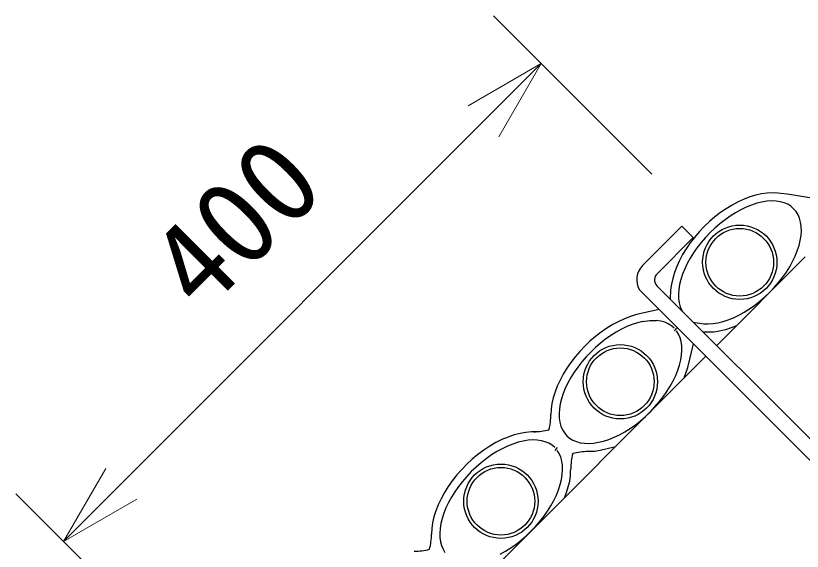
# Model space of a CAD drawing. Units: millimetres, scale not verified. Extents: x 200 to 8200, y 200 to 5838.
# Drawn here: x 2635.5 to 3101.3, y 3796.6 to 4113.5 of the extents above; entities that cross this region are included whole.
import ezdxf
from ezdxf.enums import TextEntityAlignment as Align

# ---------------------------------------------------------------- set-up
doc = ezdxf.new("R2010")
doc.units = ezdxf.units.MM
doc.header["$LTSCALE"] = 20
doc.layers.add('C-STR', color=7, linetype='Continuous', lineweight=25)
doc.layers.add('C-STR-DIM', color=1, linetype='Continuous', lineweight=13)
doc.styles.add('ＭＳ ゴシック', font='')
doc.styles.get('ＭＳ ゴシック').set_extended_font_data('MS Gothic')

msp = doc.modelspace()

# ---------------------------------------------------------------- linework, layer by layer
at = {"layer": 'C-STR'}
for p, q in [((3070.33, 4006.27), (3066.82, 4004.93)), ((3073.79, 4007.32), (3070.33, 4006.27)), ((3077.19, 4008.08), (3073.79, 4007.32)), ((3080.49, 4008.55), (3077.19, 4008.08)), ((3084.98, 4008.78), (3080.49, 4008.55)), ((3059.77, 4001.45), (3056.29, 3999.32)), ((3063.29, 4003.32), (3059.77, 4001.45)), ((3066.82, 4004.93), (3063.29, 4003.32)), ((3071.31, 4001.47), (3068.17, 4000.21)), ((3074.4, 4002.48), (3071.31, 4001.47)), ((3077.41, 4003.22), (3074.4, 4002.48)), ((3080.32, 4003.68), (3077.41, 4003.22)), ((3083.11, 4003.88), (3080.32, 4003.68)), ((3085.76, 4003.79), (3083.11, 4003.88)), ((3088.24, 4003.43), (3085.76, 4003.79)), ((3090.55, 4002.79), (3088.24, 4003.43)), ((3092.65, 4001.89), (3090.55, 4002.79)), ((3094.54, 4000.73), (3092.65, 4001.89)), ((3052.86, 3996.97), (3049.52, 3994.4)), ((3056.29, 3999.32), (3052.86, 3996.97)), ((3061.83, 3996.94), (3058.67, 3994.97)), ((3065, 3998.69), (3061.83, 3996.94)), ((3068.17, 4000.21), (3065, 3998.69)), ((3096.2, 3999.31), (3094.54, 4000.73)), ((3096.14, 3999.25), (3097.69, 3997.71)), ((3098.79, 3995.76), (3097.62, 3997.65)), ((3046.29, 3991.63), (3043.19, 3988.69)), ((3049.52, 3994.4), (3046.29, 3991.63)), ((3055.56, 3992.78), (3052.52, 3990.41)), ((3058.67, 3994.97), (3055.56, 3992.78)), ((3099.69, 3993.65), (3098.79, 3995.76)), ((3100.33, 3991.35), (3099.69, 3993.65)), ((3006.69, 3965.73), (3029.98, 3989.03)), ((3036.78, 3982.23), (3029.98, 3989.03)), ((3043.19, 3988.69), (3040.24, 3985.59)), ((3049.56, 3987.86), (3046.72, 3985.15)), ((3052.52, 3990.41), (3049.56, 3987.86)), ((3100.69, 3988.86), (3100.33, 3991.35)), ((3100.77, 3986.21), (3100.69, 3988.86)), ((3037.47, 3982.35), (3034.9, 3979.01)), ((3040.24, 3985.59), (3037.47, 3982.35)), ((3044.02, 3982.31), (3041.47, 3979.36)), ((3046.72, 3985.15), (3044.02, 3982.31)), ((3100.11, 3980.51), (3100.58, 3983.42)), ((3100.58, 3983.42), (3100.77, 3986.21)), ((3036.78, 3982.23), (3015.53, 3960.97)), ((3034.9, 3979.01), (3032.55, 3975.58)), ((3041.47, 3979.36), (3039.09, 3976.31)), ((3099.37, 3977.5), (3100.11, 3980.51)), ((3032.55, 3975.58), (3030.43, 3972.1)), ((3036.9, 3973.2), (3034.93, 3970.05)), ((3039.09, 3976.31), (3036.9, 3973.2)), ((3097.1, 3971.27), (3098.37, 3974.41)), ((3098.37, 3974.41), (3099.37, 3977.5)), ((3028.55, 3968.58), (3026.94, 3965.05)), ((3030.43, 3972.1), (3028.55, 3968.58)), ((3034.93, 3970.05), (3033.18, 3966.87)), ((3050.65, 3918.43), (3102.96, 3970.74)), ((3095.59, 3968.1), (3097.1, 3971.27)), ((3026.94, 3965.05), (3025.6, 3961.54)), ((3031.67, 3963.7), (3030.4, 3960.56)), ((3033.18, 3966.87), (3031.67, 3963.7)), ((3091.86, 3961.77), (3093.84, 3964.93)), ((3093.84, 3964.93), (3095.59, 3968.1)), ((3025.6, 3961.54), (3024.55, 3958.08)), ((3030.4, 3960.56), (3029.4, 3957.48)), ((3089.68, 3958.66), (3091.86, 3961.77)), ((3023.79, 3954.68), (3023.33, 3951.38)), ((3024.55, 3958.08), (3023.79, 3954.68)), ((3028.66, 3954.47), (3028.19, 3951.55)), ((3029.4, 3957.48), (3028.66, 3954.47)), ((3084.75, 3952.67), (3087.3, 3955.62)), ((3087.3, 3955.62), (3089.68, 3958.66)), ((3004.83, 3951.3), (3129.12, 3827.09)), ((3015.24, 3953.63), (3135.48, 3833.45)), ((3023.33, 3951.38), (3023.04, 3945.83)), ((3028.19, 3951.55), (3028, 3948.76)), ((3079.21, 3947.12), (3082.05, 3949.83)), ((3082.05, 3949.83), (3084.75, 3952.67)), ((3028, 3948.76), (3028.08, 3946.11)), ((3028.08, 3946.11), (3028.44, 3943.63)), ((3076.25, 3944.57), (3079.21, 3947.12)), ((3028.44, 3943.63), (3029.08, 3941.32)), ((3029.08, 3941.32), (3030.23, 3938.64)), ((3070.1, 3940.01), (3073.21, 3942.19)), ((3073.21, 3942.19), (3076.25, 3944.57)), ((3003.08, 3936.61), (2999.62, 3935.56)), ((3016.52, 3939.62), (3003.08, 3936.61)), ((3060.6, 3934.77), (3063.77, 3936.28)), ((3063.77, 3936.28), (3066.94, 3938.03)), ((3066.94, 3938.03), (3070.1, 3940.01)), ((2992.58, 3932.61), (2989.06, 3930.74)), ((2996.11, 3934.22), (2992.58, 3932.61)), ((2999.62, 3935.56), (2996.11, 3934.22)), ((3003.69, 3931.77), (3000.6, 3930.76)), ((3006.7, 3932.51), (3003.69, 3931.77)), ((3006.7, 3932.51), (3011.07, 3933.21)), ((3011.07, 3933.21), (3015.05, 3933.08)), ((3017.53, 3932.72), (3015.05, 3933.08)), ((3019.84, 3932.08), (3017.53, 3932.72)), ((3021.94, 3931.18), (3019.84, 3932.08)), ((3023.83, 3930.02), (3021.94, 3931.18)), ((3036.78, 3932.09), (3043.01, 3931.18)), ((3043.01, 3931.18), (3045.66, 3931.1)), ((3045.66, 3931.1), (3048.45, 3931.29)), ((3048.45, 3931.29), (3051.36, 3931.76)), ((3051.36, 3931.76), (3054.37, 3932.5)), ((3054.37, 3932.5), (3057.46, 3933.5)), ((3057.46, 3933.5), (3060.6, 3934.77)), ((2985.58, 3928.61), (2982.15, 3926.26)), ((2989.06, 3930.74), (2985.58, 3928.61)), ((2994.29, 3927.98), (2991.11, 3926.23)), ((2997.46, 3929.5), (2994.29, 3927.98)), ((3000.6, 3930.76), (2997.46, 3929.5)), ((3025.49, 3928.6), (3023.83, 3930.02)), ((3026.91, 3928.6), (3025.49, 3926.94)), ((3028.08, 3925.05), (3026.91, 3926.94)), ((3052.36, 3926.85), (3049.02, 3926.32)), ((3055.75, 3927.69), (3052.36, 3926.85)), ((3059.17, 3928.8), (3055.75, 3927.69)), ((3062.27, 3930.05), (3059.17, 3928.8)), ((2978.81, 3923.69), (2975.58, 3920.92)), ((2982.15, 3926.26), (2978.81, 3923.69)), ((2984.85, 3922.07), (2981.81, 3919.7)), ((2987.96, 3924.26), (2984.85, 3922.07)), ((2991.11, 3926.23), (2987.96, 3924.26)), ((3028.98, 3922.94), (3028.08, 3925.05)), ((3029.62, 3920.64), (3028.98, 3922.94)), ((3046.63, 3926.33), (3042.71, 3926.17)), ((3049.02, 3926.32), (3046.63, 3926.33)), ((2972.48, 3917.97), (2969.53, 3914.87)), ((2975.58, 3920.92), (2972.48, 3917.97)), ((2978.85, 3917.15), (2976.01, 3914.44)), ((2981.81, 3919.7), (2978.85, 3917.15)), ((3029.98, 3918.15), (3029.62, 3920.64)), ((3030.06, 3915.5), (3029.98, 3918.15)), ((3033.47, 3905.42), (3036.88, 3919.27)), ((2969.53, 3914.87), (2966.76, 3911.64)), ((2976.01, 3914.44), (2973.31, 3911.6)), ((3029.4, 3909.8), (3029.87, 3912.71)), ((3029.87, 3912.71), (3030.06, 3915.5)), ((2894.13, 3761.91), (3044.19, 3911.97)), ((2964.19, 3908.3), (2961.84, 3904.87)), ((2966.76, 3911.64), (2964.19, 3908.3)), ((2970.75, 3908.65), (2968.38, 3905.6)), ((2973.31, 3911.6), (2970.75, 3908.65)), ((3028.66, 3906.79), (3029.4, 3909.8)), ((2961.84, 3904.87), (2959.71, 3901.39)), ((2968.38, 3905.6), (2966.19, 3902.49)), ((3026.39, 3900.56), (3027.66, 3903.7)), ((3027.66, 3903.7), (3028.66, 3906.79)), ((3032.36, 3901.99), (3033.47, 3905.42)), ((2959.71, 3901.39), (2957.84, 3897.87)), ((2964.22, 3899.34), (2962.47, 3896.16)), ((2966.19, 3902.49), (2964.22, 3899.34)), ((3024.88, 3897.39), (3026.39, 3900.56)), ((3031.11, 3898.89), (3032.36, 3901.99)), ((2956.23, 3894.34), (2954.89, 3890.83)), ((2957.84, 3897.87), (2956.23, 3894.34)), ((2962.47, 3896.16), (2960.95, 3892.99)), ((3021.15, 3891.06), (3023.13, 3894.22)), ((3023.13, 3894.22), (3024.88, 3897.39)), ((2954.89, 3890.83), (2953.84, 3887.37)), ((2959.69, 3889.85), (2958.69, 3886.77)), ((2960.95, 3892.99), (2959.69, 3889.85)), ((3018.97, 3887.95), (3021.15, 3891.06)), ((2953.84, 3887.37), (2953.08, 3883.97)), ((2958.69, 3886.77), (2957.95, 3883.75)), ((3014.04, 3881.96), (3016.59, 3884.91)), ((3016.59, 3884.91), (3018.97, 3887.95)), ((2952.61, 3880.67), (2952.45, 3877.48)), ((2953.08, 3883.97), (2952.61, 3880.67)), ((2957.48, 3880.84), (2957.29, 3878.05)), ((2957.95, 3883.75), (2957.48, 3880.84)), ((3011.34, 3879.11), (3014.04, 3881.96)), ((2957.29, 3878.05), (2957.37, 3875.4)), ((2957.37, 3875.4), (2957.73, 3872.92)), ((3005.54, 3873.86), (3008.5, 3876.41)), ((3008.5, 3876.41), (3011.34, 3879.11)), ((2957.73, 3872.92), (2958.37, 3870.61)), ((2958.37, 3870.61), (2959.27, 3868.51)), ((2999.39, 3869.3), (3002.5, 3871.48)), ((3002.5, 3871.48), (3005.54, 3873.86)), ((2934.17, 3866.34), (2930.65, 3865.41)), ((2937.6, 3866.95), (2934.17, 3866.34)), ((2940.92, 3867.26), (2937.6, 3866.95)), ((2944.1, 3867.24), (2940.92, 3867.26)), ((2959.27, 3868.51), (2960.44, 3866.62)), ((2960.44, 3866.62), (2961.85, 3864.96)), ((2993.06, 3865.57), (2996.23, 3867.32)), ((2996.23, 3867.32), (2999.39, 3869.3)), ((2923.46, 3862.66), (2919.85, 3860.85)), ((2927.07, 3864.18), (2923.46, 3862.66)), ((2930.65, 3865.41), (2927.07, 3864.18)), ((2935.99, 3861.79), (2932.97, 3861.06)), ((2938.9, 3862.26), (2935.99, 3861.79)), ((2941.69, 3862.45), (2938.9, 3862.26)), ((2944.34, 3862.37), (2941.69, 3862.45)), ((2946.82, 3862.01), (2944.34, 3862.37)), ((2949.13, 3861.37), (2946.82, 3862.01)), ((2951.23, 3860.47), (2949.13, 3861.37)), ((2961.85, 3864.96), (2963.51, 3863.54)), ((2963.51, 3863.54), (2965.4, 3862.37)), ((2965.1, 3862.56), (2965.4, 3862.37)), ((2965.4, 3862.37), (2967.51, 3861.47)), ((2967.51, 3861.47), (2969.81, 3860.84)), ((2980.65, 3861.05), (2983.66, 3861.79)), ((2983.66, 3861.79), (2986.75, 3862.79)), ((2986.75, 3862.79), (2989.89, 3864.06)), ((2989.89, 3864.06), (2993.06, 3865.57)), ((2916.26, 3858.78), (2912.72, 3856.46)), ((2919.85, 3860.85), (2916.26, 3858.78)), ((2923.58, 3857.27), (2920.4, 3855.52)), ((2926.75, 3858.79), (2923.58, 3857.27)), ((2929.89, 3860.05), (2926.75, 3858.79)), ((2932.97, 3861.06), (2929.89, 3860.05)), ((2953.12, 3859.3), (2951.23, 3860.47)), ((2954.78, 3857.89), (2953.12, 3859.3)), ((2956.2, 3857.89), (2954.78, 3856.23)), ((2969.81, 3860.84), (2972.3, 3860.47)), ((2972.3, 3860.47), (2974.95, 3860.39)), ((2974.95, 3860.39), (2977.74, 3860.58)), ((2977.74, 3860.58), (2980.65, 3861.05)), ((2990, 3858.2), (2981.65, 3856.14)), ((2909.26, 3853.9), (2905.9, 3851.13)), ((2912.72, 3856.46), (2909.26, 3853.9)), ((2917.25, 3853.55), (2914.14, 3851.36)), ((2920.4, 3855.52), (2917.25, 3853.55)), ((2957.37, 3854.34), (2956.2, 3856.23)), ((2958.27, 3852.23), (2957.37, 3854.34)), ((2958.9, 3849.93), (2958.27, 3852.23)), ((2975.92, 3855.62), (2974.38, 3855.55)), ((2978.31, 3855.61), (2975.92, 3855.62)), ((2981.65, 3856.14), (2978.31, 3855.61)), ((2902.68, 3848.17), (2899.61, 3845.03)), ((2905.9, 3851.13), (2902.68, 3848.17)), ((2911.1, 3848.99), (2908.14, 3846.43)), ((2914.14, 3851.36), (2911.1, 3848.99)), ((2959.27, 3847.44), (2958.9, 3849.93)), ((2959.35, 3844.79), (2959.27, 3847.44)), ((2899.61, 3845.03), (2896.73, 3841.75)), ((2905.3, 3843.73), (2902.6, 3840.89)), ((2908.14, 3846.43), (2905.3, 3843.73)), ((2959.16, 3842), (2959.35, 3844.79)), ((2964.12, 3843.82), (2964.19, 3845.36)), ((2964.13, 3841.43), (2964.12, 3843.82)), ((2894.04, 3838.35), (2891.58, 3834.86)), ((2896.73, 3841.75), (2894.04, 3838.35)), ((2900.04, 3837.93), (2897.67, 3834.89)), ((2902.6, 3840.89), (2900.04, 3837.93)), ((2957.95, 3836.08), (2958.69, 3839.09)), ((2958.69, 3839.09), (2959.16, 3842)), ((2962.76, 3834.71), (2963.6, 3838.09)), ((2963.6, 3838.09), (2964.13, 3841.43)), ((2891.58, 3834.86), (2889.36, 3831.29)), ((2897.67, 3834.89), (2895.48, 3831.78)), ((2956.95, 3832.99), (2957.95, 3836.08)), ((2961.65, 3831.28), (2962.76, 3834.71)), ((2889.36, 3831.29), (2887.4, 3827.69)), ((2893.51, 3828.63), (2891.76, 3825.45)), ((2895.48, 3831.78), (2893.51, 3828.63)), ((2954.17, 3826.68), (2955.68, 3829.85)), ((2955.68, 3829.85), (2956.95, 3832.99)), ((2960.4, 3828.18), (2961.65, 3831.28)), ((2885.71, 3824.07), (2884.3, 3820.47)), ((2887.4, 3827.69), (2885.71, 3824.07)), ((2891.76, 3825.45), (2890.24, 3822.28)), ((2952.42, 3823.51), (2954.17, 3826.68)), ((2884.3, 3820.47), (2883.2, 3816.92)), ((2890.24, 3822.28), (2888.98, 3819.14)), ((2948.26, 3817.24), (2950.44, 3820.35)), ((2950.44, 3820.35), (2952.42, 3823.51)), ((2883.2, 3816.92), (2882.4, 3813.43)), ((2887.97, 3816.06), (2887.23, 3813.04)), ((2888.98, 3819.14), (2887.97, 3816.06)), ((2945.88, 3814.2), (2948.26, 3817.24)), ((2881.91, 3810.04), (2881.74, 3806.77)), ((2882.4, 3813.43), (2881.91, 3810.04)), ((2886.77, 3810.13), (2886.58, 3807.34)), ((2887.23, 3813.04), (2886.77, 3810.13)), ((2940.63, 3808.4), (2943.33, 3811.24)), ((2943.33, 3811.24), (2945.88, 3814.2)), ((2886.58, 3807.34), (2886.66, 3804.69)), ((2934.83, 3803.15), (2937.78, 3805.7)), ((2937.78, 3805.7), (2940.63, 3808.4)), ((2886.66, 3804.69), (2887.02, 3802.21)), ((2887.02, 3802.21), (2887.66, 3799.9)), ((2928.68, 3798.59), (2931.79, 3800.77)), ((2931.79, 3800.77), (2934.83, 3803.15)), ((2887.66, 3799.9), (2888.56, 3797.8)), ((2888.56, 3797.8), (2888.75, 3797.49)), ((2888.56, 3797.8), (2889.73, 3795.91)), ((2922.35, 3794.86), (2925.52, 3796.61)), ((2925.52, 3796.61), (2928.68, 3798.59))]:
    msp.add_line(p, q, dxfattribs=at)
for centre, radius in [((3064.27, 3967.6), 22), ((3064.27, 3967.6), 20), ((2993.56, 3896.89), 22), ((2993.56, 3896.89), 20), ((2922.85, 3826.18), 22), ((2922.85, 3826.18), 20)]:
    msp.add_circle(centre, radius, dxfattribs=at)
for centre, radius, start, end in [((3041.96, 3649.68), 361.67, 78.4564, 83.1681), ((3015.37, 3957.27), 12.12, 135.7626, 209.5379), ((3018.77, 3957.16), 5, 130.3409, 225.017), ((2915.53, 3877.8), 36.92, 345.3833, 359.5099), ((2941.94, 3904.21), 36.92, 270.4901, 284.6167), ((3001.1, 3845.04), 36.92, 165.3833, 179.5099), ((2974.7, 3818.64), 36.92, 90.4901, 104.6167), ((2844.82, 3807.09), 36.92, 345.3833, 359.5099), ((2844.82, 3807.09), 36.92, 356.1067, 359.5099), ((2871.23, 3833.5), 36.92, 270.4901, 284.6167)]:
    msp.add_arc(centre, radius, start, end, dxfattribs=at)
at = {"layer": 'C-STR-DIM'}
for p, q in [((3012.2, 4019.67), (2918.38, 4113.49)), ((2663.85, 3802.33), (2946.7, 4085.18)), ((2946.7, 4085.18), (2903.4, 4060.18)), ((2946.7, 4085.18), (2921.7, 4041.87)), ((2663.85, 3802.33), (2688.85, 3845.63))]:
    msp.add_line(p, q, dxfattribs=at)
at = {"layer": 'C-STR-DIM', "color": 7}
for p, q in [((2729.36, 3736.83), (2635.53, 3830.65)), ((2663.85, 3802.33), (2707.16, 3827.33))]:
    msp.add_line(p, q, dxfattribs=at)

# ---------------------------------------------------------------- texts
at = {"layer": 'C-STR-DIM', "color": 7, "style": 'ＭＳ ゴシック'}
msp.add_text('400', height=51.32, rotation=45, dxfattribs=at).set_placement((2757.27, 3925.15), align=Align.BOTTOM_LEFT)

doc.saveas('drawing.dxf')
